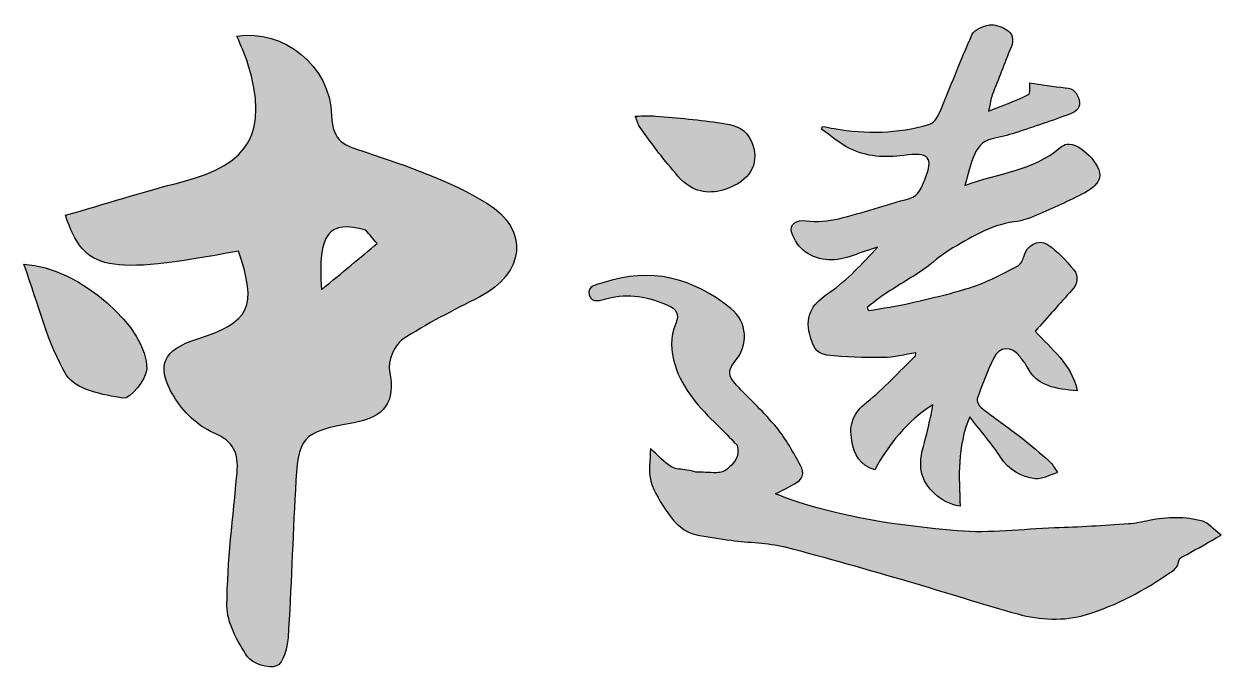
# Model space of a CAD drawing. Extents: x -266287 to 275962, y -324567 to 363765.
# Drawn here: x -78767 to -75760, y -252433 to -250812 of the extents above; entities that cross this region are included whole.
import ezdxf

# ---------------------------------------------------------------- set-up
doc = ezdxf.new("R2010")
doc.units = 0
doc.header["$LTSCALE"] = 1000
doc.layers.get('0').update_dxf_attribs({"linetype": 'CONTINUOUS'})

msp = doc.modelspace()

# ---------------------------------------------------------------- hatches: boundary and pattern name
h = msp.add_hatch(color=256)
edge = h.paths.add_edge_path()
edge.add_spline(control_points=[(-76381.94461, -251146.16365), (-76373.71944, -251124.2873), (-76360.24051, -251106.45893), (-76335.04825, -251100.86065)], knot_values=[72, 72, 72, 72, 73, 73, 73, 73], degree=3, periodic=0)
edge.add_spline(control_points=[(-76335.04825, -251100.86065), (-76315.28201, -251096.51121), (-76295.42965, -251091.9034), (-76276.2663, -251085.6161)], knot_values=[71, 71, 71, 71, 72, 72, 72, 72], degree=3, periodic=0)
edge.add_spline(control_points=[(-76276.2663, -251085.6161), (-76229.84364, -251070.37155), (-76183.46404, -251054.86862), (-76137.68734, -251037.64314)], knot_values=[70, 70, 70, 70, 71, 71, 71, 71], degree=3, periodic=0)
edge.add_spline(control_points=[(-76137.68734, -251037.64314), (-76123.60551, -251032.38937), (-76110.64334, -251021.62345), (-76116.28468, -251002.50317)], knot_values=[69, 69, 69, 69, 70, 70, 70, 70], degree=3, periodic=0)
edge.add_spline(control_points=[(-76116.28468, -251002.50317), (-76121.28007, -250985.27769), (-76129.76362, -250973.56437), (-76151.08015, -250972.18633)], knot_values=[68, 68, 68, 68, 69, 69, 69, 69], degree=3, periodic=0)
edge.add_spline(control_points=[(-76151.08015, -250972.18633), (-76181.31086, -250970.11927), (-76211.28319, -250963.9181), (-76239.92055, -250959.65479)], knot_values=[67, 67, 67, 67, 68, 68, 68, 68], degree=3, periodic=0)
edge.add_spline(control_points=[(-76239.92055, -250959.65479), (-76240.78182, -250970.03314), (-76238.41332, -250987.30169), (-76243.19339, -250989.58406)], knot_values=[66, 66, 66, 66, 67, 67, 67, 67], degree=3, periodic=0)
edge.add_spline(control_points=[(-76243.19339, -250989.58406), (-76273.63942, -251004.31184), (-76305.59268, -251015.68066), (-76343.57486, -251030.75295)], knot_values=[65, 65, 65, 65, 66, 66, 66, 66], degree=3, periodic=0)
edge.add_spline(control_points=[(-76343.57486, -251030.75295), (-76339.22542, -251011.28816), (-76338.14883, -251000.34999), (-76334.40229, -250990.44534)], knot_values=[64, 64, 64, 64, 65, 65, 65, 65], degree=3, periodic=0)
edge.add_spline(control_points=[(-76334.40229, -250990.44534), (-76319.11468, -250950.30997), (-76303.39643, -250910.34687), (-76287.11835, -250870.55601)], knot_values=[63, 63, 63, 63, 64, 64, 64, 64], degree=3, periodic=0)
edge.add_spline(control_points=[(-76287.11835, -250870.55601), (-76279.15157, -250851.09122), (-76282.76892, -250834.85621), (-76300.81261, -250825.25301)], knot_values=[62, 62, 62, 62, 63, 63, 63, 63], degree=3, periodic=0)
edge.add_spline(control_points=[(-76300.81261, -250825.25301), (-76313.12883, -250818.66426), (-76328.9332, -250811.98939), (-76341.59393, -250814.31483)], knot_values=[61, 61, 61, 61, 62, 62, 62, 62], degree=3, periodic=0)
edge.add_spline(control_points=[(-76341.59393, -250814.31483), (-76357.26911, -250817.15703), (-76378.97321, -250825.59752), (-76384.57149, -250837.82761)], knot_values=[60, 60, 60, 60, 61, 61, 61, 61], degree=3, periodic=0)
edge.add_spline(control_points=[(-76384.57149, -250837.82761), (-76414.62995, -250903.67199), (-76439.90834, -250971.66957), (-76468.28731, -251038.2891)], knot_values=[59, 59, 59, 59, 60, 60, 60, 60], degree=3, periodic=0)
edge.add_spline(control_points=[(-76468.28731, -251038.2891), (-76472.89513, -251049.01196), (-76483.4888, -251061.84494), (-76493.78102, -251064.77327)], knot_values=[58, 58, 58, 58, 59, 59, 59, 59], degree=3, periodic=0)
edge.add_spline(control_points=[(-76493.78102, -251064.77327), (-76572.02775, -251086.86495), (-76651.52333, -251089.4057), (-76731.57874, -251074.85018)], knot_values=[57, 57, 57, 57, 58, 58, 58, 58], degree=3, periodic=0)
edge.add_spline(control_points=[(-76731.57874, -251074.85018), (-76741.31113, -251073.12763), (-76751.04353, -251071.1467), (-76760.81898, -251069.33802)], knot_values=[56, 56, 56, 56, 57, 57, 57, 57], degree=3, periodic=0)
edge.add_spline(control_points=[(-76760.81898, -251069.33802), (-76761.55107, -251071.74959), (-76762.32621, -251074.20422), (-76763.18749, -251076.65885)], knot_values=[55, 55, 55, 55, 56, 56, 56, 56], degree=3, periodic=0)
edge.add_spline(control_points=[(-76763.18749, -251076.65885), (-76739.89003, -251092.89386), (-76718.0998, -251112.14333), (-76693.03673, -251124.71793)], knot_values=[54, 54, 54, 54, 55, 55, 55, 55], degree=3, periodic=0)
edge.add_spline(control_points=[(-76693.03673, -251124.71793), (-76650.44674, -251146.07752), (-76603.6365, -251148.74747), (-76556.9124, -251142.28792)], knot_values=[53, 53, 53, 53, 54, 54, 54, 54], degree=3, periodic=0)
edge.add_spline(control_points=[(-76556.9124, -251142.28792), (-76493.47957, -251133.45986), (-76480.43128, -251146.85267), (-76504.15937, -251203.26611)], knot_values=[52, 52, 52, 52, 53, 53, 53, 53], degree=3, periodic=0)
edge.add_spline(control_points=[(-76504.15937, -251203.26611), (-76511.82471, -251221.52512), (-76517.81056, -251243.4876), (-76542.3138, -251250.37779)], knot_values=[51, 51, 51, 51, 52, 52, 52, 52], degree=3, periodic=0)
edge.add_spline(control_points=[(-76542.3138, -251250.37779), (-76601.69864, -251267.00038), (-76660.30832, -251286.46517), (-76720.12379, -251301.27908)], knot_values=[50, 50, 50, 50, 51, 51, 51, 51], degree=3, periodic=0)
edge.add_spline(control_points=[(-76720.12379, -251301.27908), (-76746.43571, -251307.78169), (-76775.24532, -251309.5473), (-76802.24626, -251306.57591)], knot_values=[49, 49, 49, 49, 50, 50, 50, 50], degree=3, periodic=0)
edge.add_spline(control_points=[(-76802.24626, -251306.57591), (-76826.23273, -251303.94902), (-76845.30995, -251314.11206), (-76837.60155, -251337.02194)], knot_values=[48, 48, 48, 48, 49, 49, 49, 49], degree=3, periodic=0)
edge.add_spline(control_points=[(-76837.60155, -251337.02194), (-76831.65876, -251354.67806), (-76819.38561, -251373.53995), (-76804.44251, -251384.21975)], knot_values=[47, 47, 47, 47, 48, 48, 48, 48], degree=3, periodic=0)
edge.add_spline(control_points=[(-76804.44251, -251384.21975), (-76767.40773, -251410.74698), (-76725.72207, -251409.11056), (-76683.8211, -251393.60763)], knot_values=[46, 46, 46, 46, 47, 47, 47, 47], degree=3, periodic=0)
edge.add_spline(control_points=[(-76683.8211, -251393.60763), (-76663.71036, -251386.11455), (-76643.08285, -251379.82725), (-76622.62759, -251373.02319)], knot_values=[45, 45, 45, 45, 46, 46, 46, 46], degree=3, periodic=0)
edge.add_spline(control_points=[(-76622.62759, -251373.02319), (-76661.08347, -251413.67532), (-76697.73067, -251455.53323), (-76742.34466, -251485.54862)], knot_values=[44, 44, 44, 44, 45, 45, 45, 45], degree=3, periodic=0)
edge.add_spline(control_points=[(-76742.34466, -251485.54862), (-76784.03032, -251513.49696), (-76805.77748, -251540.79934), (-76792.90144, -251592.5619)], knot_values=[43, 43, 43, 43, 44, 44, 44, 44], degree=3, periodic=0)
edge.add_spline(control_points=[(-76792.90144, -251592.5619), (-76785.96818, -251620.38105), (-76778.13059, -251640.62098), (-76749.66549, -251643.80769)], knot_values=[42, 42, 42, 42, 43, 43, 43, 43], degree=3, periodic=0)
edge.add_spline(control_points=[(-76749.66549, -251643.80769), (-76703.07057, -251648.97534), (-76655.91583, -251650.78401), (-76609.01946, -251650.35338)], knot_values=[41, 41, 41, 41, 42, 42, 42, 42], degree=3, periodic=0)
edge.add_spline(control_points=[(-76609.01946, -251650.35338), (-76581.76015, -251650.13806), (-76554.54389, -251642.68804), (-76526.20798, -251638.38167)], knot_values=[40, 40, 40, 40, 41, 41, 41, 41], degree=3, periodic=0)
edge.add_spline(control_points=[(-76526.20798, -251638.38167), (-76527.19845, -251642.42966), (-76527.02619, -251645.53024), (-76528.44729, -251646.90828)], knot_values=[39, 39, 39, 39, 40, 40, 40, 40], degree=3, periodic=0)
edge.add_spline(control_points=[(-76528.44729, -251646.90828), (-76568.4104, -251685.70867), (-76606.00501, -251727.39432), (-76649.32708, -251761.97447)], knot_values=[38, 38, 38, 38, 39, 39, 39, 39], degree=3, periodic=0)
edge.add_spline(control_points=[(-76649.32708, -251761.97447), (-76683.13208, -251789.01847), (-76694.88847, -251816.45004), (-76687.22313, -251859.04003)], knot_values=[37, 37, 37, 37, 38, 38, 38, 38], degree=3, periodic=0)
edge.add_spline(control_points=[(-76687.22313, -251859.04003), (-76680.80664, -251894.48145), (-76668.57655, -251920.19048), (-76629.56085, -251931.81768)], knot_values=[36, 36, 36, 36, 37, 37, 37, 37], degree=3, periodic=0)
edge.add_spline(control_points=[(-76629.56085, -251931.81768), (-76593.43041, -251867.95422), (-76549.46238, -251809.21534), (-76483.35961, -251768.95079)], knot_values=[35, 35, 35, 35, 36, 36, 36, 36], degree=3, periodic=0)
edge.add_spline(control_points=[(-76483.35961, -251768.95079), (-76485.29747, -251786.43465), (-76490.98188, -251802.79885), (-76493.99634, -251819.59369)], knot_values=[34, 34, 34, 34, 35, 35, 35, 35], degree=3, periodic=0)
edge.add_spline(control_points=[(-76493.99634, -251819.59369), (-76504.41775, -251877.72968), (-76540.46206, -251935.69341), (-76479.78532, -251991.67621)], knot_values=[33, 33, 33, 33, 34, 34, 34, 34], degree=3, periodic=0)
edge.add_spline(control_points=[(-76479.78532, -251991.67621), (-76459.71764, -252010.1936), (-76442.14765, -252018.46183), (-76415.10365, -252023.62947)], knot_values=[32, 32, 32, 32, 33, 33, 33, 33], degree=3, periodic=0)
edge.add_spline(control_points=[(-76415.10365, -252023.62947), (-76417.94586, -251948.95703), (-76423.15656, -251875.66262), (-76391.03105, -251799.35376)], knot_values=[31, 31, 31, 31, 32, 32, 32, 32], degree=3, periodic=0)
edge.add_spline(control_points=[(-76391.03105, -251799.35376), (-76362.95352, -251835.48419), (-76335.56501, -251866.18861), (-76313.47334, -251900.38118)], knot_values=[30, 30, 30, 30, 31, 31, 31, 31], degree=3, periodic=0)
edge.add_spline(control_points=[(-76313.47334, -251900.38118), (-76292.11374, -251933.28184), (-76262.18448, -251950.16281), (-76226.44161, -251954.98594)], knot_values=[29, 29, 29, 29, 30, 30, 30, 30], degree=3, periodic=0)
edge.add_spline(control_points=[(-76226.44161, -251954.98594), (-76210.24966, -251957.13913), (-76192.20597, -251945.81338), (-76170.63106, -251939.31076)], knot_values=[28, 28, 28, 28, 29, 29, 29, 29], degree=3, periodic=0)
edge.add_spline(control_points=[(-76170.63106, -251939.31076), (-76178.51172, -251927.68356), (-76182.51664, -251918.20955), (-76189.4499, -251912.05144)], knot_values=[27, 27, 27, 27, 28, 28, 28, 28], degree=3, periodic=0)
edge.add_spline(control_points=[(-76189.4499, -251912.05144), (-76213.39331, -251890.73491), (-76237.68123, -251869.76289), (-76263.00269, -251850.16891)], knot_values=[26, 26, 26, 26, 27, 27, 27, 27], degree=3, periodic=0)
edge.add_spline(control_points=[(-76263.00269, -251850.16891), (-76295.64497, -251824.84746), (-76329.79448, -251801.42081), (-76362.30756, -251776.01323)], knot_values=[25, 25, 25, 25, 26, 26, 26, 26], degree=3, periodic=0)
edge.add_spline(control_points=[(-76362.30756, -251776.01323), (-76368.16423, -251771.44848), (-76374.15008, -251759.30452), (-76372.08302, -251753.53399)], knot_values=[24, 24, 24, 24, 25, 25, 25, 25], degree=3, periodic=0)
edge.add_spline(control_points=[(-76372.08302, -251753.53399), (-76360.06825, -251719.38448), (-76347.23527, -251685.40722), (-76331.56009, -251652.80801)], knot_values=[23, 23, 23, 23, 24, 24, 24, 24], degree=3, periodic=0)
edge.add_spline(control_points=[(-76331.56009, -251652.80801), (-76316.18635, -251620.81168), (-76285.9987, -251619.82122), (-76264.55298, -251648.45857)], knot_values=[22, 22, 22, 22, 23, 23, 23, 23], degree=3, periodic=0)
edge.add_spline(control_points=[(-76264.55298, -251648.45857), (-76258.481, -251656.55455), (-76251.59081, -251664.30601), (-76247.06912, -251673.26326)], knot_values=[21, 21, 21, 21, 22, 22, 22, 22], degree=3, periodic=0)
edge.add_spline(control_points=[(-76247.06912, -251673.26326), (-76221.31703, -251723.73391), (-76174.42067, -251728.7293), (-76120.72024, -251733.63856)], knot_values=[20, 20, 20, 20, 21, 21, 21, 21], degree=3, periodic=0)
edge.add_spline(control_points=[(-76120.72024, -251733.63856), (-76135.57722, -251665.77018), (-76186.52157, -251628.34783), (-76226.31242, -251584.20754)], knot_values=[19, 19, 19, 19, 20, 20, 20, 20], degree=3, periodic=0)
edge.add_spline(control_points=[(-76226.31242, -251584.20754), (-76194.57448, -251548.50774), (-76165.03278, -251514.31517), (-76134.45756, -251481.11306)], knot_values=[18, 18, 18, 18, 19, 19, 19, 19], degree=3, periodic=0)
edge.add_spline(control_points=[(-76134.45756, -251481.11306), (-76119.29914, -251464.66273), (-76117.57659, -251445.02568), (-76129.41911, -251430.12565)], knot_values=[17, 17, 17, 17, 18, 18, 18, 18], degree=3, periodic=0)
edge.add_spline(control_points=[(-76129.41911, -251430.12565), (-76148.45326, -251406.31142), (-76170.1143, -251382.92784), (-76195.2635, -251366.34832)], knot_values=[16, 16, 16, 16, 17, 17, 17, 17], degree=3, periodic=0)
edge.add_spline(control_points=[(-76195.2635, -251366.34832), (-76219.42223, -251350.45781), (-76248.96392, -251369.23358), (-76255.5096, -251396.79435)], knot_values=[15, 15, 15, 15, 16, 16, 16, 16], degree=3, periodic=0)
edge.add_spline(control_points=[(-76255.5096, -251396.79435), (-76257.57666, -251405.62241), (-76263.73477, -251416.56058), (-76271.18479, -251420.39325)], knot_values=[14, 14, 14, 14, 15, 15, 15, 15], degree=3, periodic=0)
edge.add_spline(control_points=[(-76271.18479, -251420.39325), (-76307.31523, -251438.91064), (-76343.31648, -251458.84913), (-76381.55703, -251471.59598)], knot_values=[13, 13, 13, 13, 14, 14, 14, 14], degree=3, periodic=0)
edge.add_spline(control_points=[(-76381.55703, -251471.59598), (-76432.67364, -251488.60614), (-76485.64198, -251500.49172), (-76538.26582, -251512.67875)], knot_values=[12, 12, 12, 12, 13, 13, 13, 13], degree=3, periodic=0)
edge.add_spline(control_points=[(-76538.26582, -251512.67875), (-76573.57804, -251520.90391), (-76609.62236, -251525.85624), (-76645.36522, -251532.31579)], knot_values=[11, 11, 11, 11, 12, 12, 12, 12], degree=3, periodic=0)
edge.add_spline(control_points=[(-76645.36522, -251532.31579), (-76646.57101, -251529.60278), (-76647.77679, -251526.8467), (-76649.02564, -251524.09063)], knot_values=[10, 10, 10, 10, 11, 11, 11, 11], degree=3, periodic=0)
edge.add_spline(control_points=[(-76649.02564, -251524.09063), (-76635.50364, -251513.7984), (-76622.54146, -251502.64491), (-76608.37351, -251493.34315)], knot_values=[9, 9, 9, 9, 10, 10, 10, 10], degree=3, periodic=0)
edge.add_spline(control_points=[(-76608.37351, -251493.34315), (-76574.91302, -251471.50986), (-76540.33287, -251451.31298), (-76507.17383, -251429.00599)], knot_values=[8, 8, 8, 8, 9, 9, 9, 9], degree=3, periodic=0)
edge.add_spline(control_points=[(-76507.17383, -251429.00599), (-76484.99603, -251414.01983), (-76465.91881, -251393.95214), (-76442.9228, -251380.55934)], knot_values=[7, 7, 7, 7, 8, 8, 8, 8], degree=3, periodic=0)
edge.add_spline(control_points=[(-76442.9228, -251380.55934), (-76391.37556, -251350.54394), (-76341.29248, -251317.04039), (-76279.32383, -251309.5473)], knot_values=[6, 6, 6, 6, 7, 7, 7, 7], degree=3, periodic=0)
edge.add_spline(control_points=[(-76279.32383, -251309.5473), (-76257.40441, -251306.87736), (-76235.7003, -251298.26462), (-76215.15892, -251289.30737)], knot_values=[5, 5, 5, 5, 6, 6, 6, 6], degree=3, periodic=0)
edge.add_spline(control_points=[(-76215.15892, -251289.30737), (-76174.46373, -251271.56513), (-76134.02692, -251252.96161), (-76094.88203, -251232.03266)], knot_values=[4, 4, 4, 4, 5, 5, 5, 5], degree=3, periodic=0)
edge.add_spline(control_points=[(-76094.88203, -251232.03266), (-76082.26436, -251225.22859), (-76068.35479, -251211.53434), (-76065.16808, -251198.44298)], knot_values=[3, 3, 3, 3, 4, 4, 4, 4], degree=3, periodic=0)
edge.add_spline(control_points=[(-76065.16808, -251198.44298), (-76057.2013, -251166.57584), (-76114.00231, -251109.77483), (-76146.55846, -251114.03814)], knot_values=[2, 2, 2, 2, 3, 3, 3, 3], degree=3, periodic=0)
edge.add_spline(control_points=[(-76146.55846, -251114.03814), (-76152.75963, -251114.85635), (-76159.30531, -251118.60289), (-76164.12845, -251122.78007)], knot_values=[1, 1, 1, 1, 2, 2, 2, 2], degree=3, periodic=0)
edge.add_spline(control_points=[(-76164.12845, -251122.78007), (-76231.13555, -251180.95912), (-76318.12421, -251186.12676), (-76403.00275, -251217.60632)], knot_values=[0, 0, 0, 0, 1, 1, 1, 1], degree=3, periodic=0)
edge.add_spline(control_points=[(-76403.00275, -251217.60632), (-76394.43308, -251188.02156), (-76389.69607, -251166.57584), (-76381.94461, -251146.16365)], knot_values=[73, 73, 73, 73, 74, 74, 74, 74], degree=3, periodic=0)
edge = h.paths.add_edge_path()
edge.add_spline(control_points=[(-76982.55394, -251218.16615), (-76932.72925, -251194.2658), (-76917.31245, -251146.42203), (-76944.09806, -251098.14763)], knot_values=[3, 3, 3, 3, 4, 4, 4, 4], degree=3, periodic=0)
edge.add_spline(control_points=[(-76944.09806, -251098.14763), (-76960.20389, -251069.16577), (-76988.88431, -251065.46229), (-77014.37801, -251061.28511)], knot_values=[2, 2, 2, 2, 3, 3, 3, 3], degree=3, periodic=0)
edge.add_spline(control_points=[(-77014.37801, -251061.28511), (-77068.98278, -251052.19867), (-77124.44881, -251048.62439), (-77179.65647, -251043.58593)], knot_values=[1, 1, 1, 1, 2, 2, 2, 2], degree=3, periodic=0)
edge.add_spline(control_points=[(-77179.65647, -251043.58593), (-77195.1594, -251042.12177), (-77210.92071, -251043.32755), (-77231.11758, -251043.32755)], knot_values=[0, 0, 0, 0, 1, 1, 1, 1], degree=3, periodic=0)
edge.add_spline(control_points=[(-77231.11758, -251043.32755), (-77225.993, -251056.24666), (-77224.14126, -251065.59148), (-77219.10281, -251072.5678)], knot_values=[7, 7, 7, 7, 8, 8, 8, 8], degree=3, periodic=0)
edge.add_spline(control_points=[(-77219.10281, -251072.5678), (-77196.40824, -251103.65979), (-77173.67061, -251134.70871), (-77149.2535, -251164.46572)], knot_values=[6, 6, 6, 6, 7, 7, 7, 7], degree=3, periodic=0)
edge.add_spline(control_points=[(-77149.2535, -251164.46572), (-77132.8893, -251184.40421), (-77116.43897, -251206.62508), (-77095.07937, -251219.80257)], knot_values=[5, 5, 5, 5, 6, 6, 6, 6], degree=3, periodic=0)
edge.add_spline(control_points=[(-77095.07937, -251219.80257), (-77059.16425, -251241.85118), (-77020.75144, -251236.55434), (-76982.55394, -251218.16615)], knot_values=[4, 4, 4, 4, 5, 5, 5, 5], degree=3, periodic=0)
edge = h.paths.add_edge_path()
edge.add_spline(control_points=[(-76980.96059, -251660.34415), (-76946.4235, -251617.88335), (-76948.57669, -251561.68523), (-76990.99443, -251527.19121)], knot_values=[26, 26, 26, 26, 27, 27, 27, 27], degree=3, periodic=0)
edge.add_spline(control_points=[(-76990.99443, -251527.19121), (-77086.25132, -251449.76269), (-77193.04928, -251421.59904), (-77312.42184, -251462.63874)], knot_values=[27, 27, 27, 27, 28, 28, 28, 28], degree=3, periodic=0)
edge.add_spline(control_points=[(-77312.42184, -251462.63874), (-77327.02043, -251467.67719), (-77353.89217, -251469.31361), (-77347.08811, -251492.91251)], knot_values=[28, 28, 28, 28, 29, 29, 29, 29], degree=3, periodic=0)
edge.add_spline(control_points=[(-77347.08811, -251492.91251), (-77340.62855, -251515.21951), (-77317.54641, -251505.65937), (-77301.44059, -251501.43912)], knot_values=[29, 29, 29, 29, 30, 30, 30, 30], degree=3, periodic=0)
edge.add_spline(control_points=[(-77301.44059, -251501.43912), (-77247.86936, -251487.48649), (-77197.65709, -251497.56339), (-77148.47835, -251519.18137)], knot_values=[30, 30, 30, 30, 31, 31, 31, 31], degree=3, periodic=0)
edge.add_spline(control_points=[(-77148.47835, -251519.18137), (-77127.42021, -251528.44006), (-77119.58262, -251540.97159), (-77129.61646, -251564.82888)], knot_values=[31, 31, 31, 31, 32, 32, 32, 32], degree=3, periodic=0)
edge.add_spline(control_points=[(-77129.61646, -251564.82888), (-77143.9136, -251598.67694), (-77142.36331, -251633.94611), (-77131.339, -251669.04302)], knot_values=[32, 32, 32, 32, 33, 33, 33, 33], degree=3, periodic=0)
edge.add_spline(control_points=[(-77131.339, -251669.04302), (-77112.00341, -251730.96861), (-77069.71486, -251776.44387), (-77024.58411, -251820.19658)], knot_values=[33, 33, 33, 33, 34, 34, 34, 34], degree=3, periodic=0)
edge.add_spline(control_points=[(-77024.58411, -251820.19658), (-77009.12424, -251835.18275), (-76994.48259, -251850.94406), (-76975.57762, -251870.32272)], knot_values=[34, 34, 34, 34, 35, 35, 35, 35], degree=3, periodic=0)
edge.add_spline(control_points=[(-76975.57762, -251870.32272), (-76968.85969, -251899.26152), (-76979.49642, -251910.11358), (-76995.34386, -251925.78876)], knot_values=[35, 35, 35, 35, 36, 36, 36, 36], degree=3, periodic=0)
edge.add_spline(control_points=[(-76995.34386, -251925.78876), (-77010.45922, -251939.65527), (-77013.5598, -251938.10498), (-77027.5555, -251939.65527)], knot_values=[36, 36, 36, 36, 37, 37, 37, 37], degree=3, periodic=0)
edge.add_spline(control_points=[(-77027.5555, -251939.65527), (-77047.62318, -251938.794), (-77062.3079, -251938.53561), (-77079.05968, -251937.80353)], knot_values=[37, 37, 37, 37, 38, 38, 38, 38], degree=3, periodic=0)
edge.add_spline(control_points=[(-77079.05968, -251937.80353), (-77079.06078, -251937.80325), (-77094.43366, -251933.8847), (-77101.32361, -251933.02346)], knot_values=[38.0000357421, 38.0000357421, 38.0000357421, 38.0000357421, 39, 39, 39, 39], degree=3, periodic=0)
edge.add_spline(control_points=[(-77101.32361, -251933.02346), (-77114.88867, -251930.35351), (-77130.69305, -251931.17172), (-77141.5451, -251924.15234)], knot_values=[0, 0, 0, 0, 1, 1, 1, 1], degree=3, periodic=0)
edge.add_spline(control_points=[(-77141.5451, -251924.15234), (-77159.3304, -251912.6974), (-77173.84287, -251896.16094), (-77193.30766, -251878.50482)], knot_values=[1, 1, 1, 1, 2, 2, 2, 2], degree=3, periodic=0)
edge.add_spline(control_points=[(-77193.30766, -251878.50482), (-77193.30766, -251908.47716), (-77198.90594, -251936.51162), (-77191.88656, -251961.01486)], knot_values=[2, 2, 2, 2, 3, 3, 3, 3], degree=3, periodic=0)
edge.add_spline(control_points=[(-77191.88656, -251961.01486), (-77183.74752, -251989.17852), (-77166.65123, -252015.61962), (-77149.51188, -252040.16593)], knot_values=[3, 3, 3, 3, 4, 4, 4, 4], degree=3, periodic=0)
edge.add_spline(control_points=[(-77149.51188, -252040.16593), (-77131.16675, -252066.43478), (-77108.60137, -252090.16288), (-77074.23655, -252096.10567)], knot_values=[4, 4, 4, 4, 5, 5, 5, 5], degree=3, periodic=0)
edge.add_spline(control_points=[(-77074.23655, -252096.10567), (-77046.4174, -252100.88574), (-77018.64132, -252105.70887), (-76990.69298, -252109.32622)], knot_values=[5, 5, 5, 5, 6, 6, 6, 6], degree=3, periodic=0)
edge.add_spline(control_points=[(-76990.69298, -252109.32622), (-76945.69142, -252115.09676), (-76899.31182, -252115.09676), (-76855.73136, -252126.078)], knot_values=[6, 6, 6, 6, 7, 7, 7, 7], degree=3, periodic=0)
edge.add_spline(control_points=[(-76855.73136, -252126.078), (-76751.08659, -252152.34685), (-76647.56147, -252182.87901), (-76543.90716, -252212.93747)], knot_values=[7, 7, 7, 7, 8, 8, 8, 8], degree=3, periodic=0)
edge.add_spline(control_points=[(-76543.90716, -252212.93747), (-76452.526, -252239.42164), (-76362.13531, -252269.22172), (-76270.40964, -252294.24172)], knot_values=[8, 8, 8, 8, 9, 9, 9, 9], degree=3, periodic=0)
edge.add_spline(control_points=[(-76270.40964, -252294.24172), (-76213.82395, -252309.74465), (-76155.42958, -252313.01749), (-76097.81036, -252295.74895)], knot_values=[9, 9, 9, 9, 10, 10, 10, 10], degree=3, periodic=0)
edge.add_spline(control_points=[(-76097.81036, -252295.74895), (-76021.71681, -252272.796), (-75952.85797, -252235.07221), (-75887.57341, -252190.32903)], knot_values=[10, 10, 10, 10, 11, 11, 11, 11], degree=3, periodic=0)
edge.add_spline(control_points=[(-75887.57341, -252190.32903), (-75879.47743, -252184.77381), (-75868.10862, -252176.33333), (-75867.63492, -252168.58186)], knot_values=[11, 11, 11, 11, 12, 12, 12, 12], degree=3, periodic=0)
edge.add_spline(control_points=[(-75867.63492, -252168.58186), (-75866.64445, -252152.13153), (-75855.10338, -252150.23673), (-75845.1126, -252144.63845)], knot_values=[12, 12, 12, 12, 13, 13, 13, 13], degree=3, periodic=0)
edge.add_spline(control_points=[(-75845.1126, -252144.63845), (-75818.54231, -252129.91067), (-75792.1012, -252114.83837), (-75759.63117, -252096.6655)], knot_values=[13, 13, 13, 13, 14, 14, 14, 14], degree=3, periodic=0)
edge.add_spline(control_points=[(-75759.63117, -252096.6655), (-75779.69885, -252080.81806), (-75791.11073, -252065.48738), (-75805.66626, -252061.43939)], knot_values=[14, 14, 14, 14, 15, 15, 15, 15], degree=3, periodic=0)
edge.add_spline(control_points=[(-75805.66626, -252061.43939), (-75849.72042, -252049.3385), (-75895.06649, -252050.11364), (-75940.06805, -252059.54459)], knot_values=[15, 15, 15, 15, 16, 16, 16, 16], degree=3, periodic=0)
edge.add_spline(control_points=[(-75940.06805, -252059.54459), (-75957.33659, -252063.20501), (-75974.73432, -252067.08074), (-75992.21818, -252068.24346)], knot_values=[16, 16, 16, 16, 17, 17, 17, 17], degree=3, periodic=0)
edge.add_spline(control_points=[(-75992.21818, -252068.24346), (-76054.14377, -252072.29145), (-76116.06936, -252076.16718), (-76178.08108, -252078.32036)], knot_values=[17, 17, 17, 17, 18, 18, 18, 18], degree=3, periodic=0)
edge.add_spline(control_points=[(-76178.08108, -252078.32036), (-76259.4284, -252081.16257), (-76340.04363, -252092.53138), (-76422.25223, -252085.38281)], knot_values=[18, 18, 18, 18, 19, 19, 19, 19], degree=3, periodic=0)
edge.add_spline(control_points=[(-76422.25223, -252085.38281), (-76569.14248, -252072.54983), (-76714.13794, -252052.56827), (-76853.57818, -252002.31294)], knot_values=[19, 19, 19, 19, 20, 20, 20, 20], degree=3, periodic=0)
edge.add_spline(control_points=[(-76853.57818, -252002.31294), (-76861.5019, -251999.5138), (-76869.33949, -251996.28403), (-76878.9427, -251992.62361)], knot_values=[20, 20, 20, 20, 21, 21, 21, 21], degree=3, periodic=0)
edge.add_spline(control_points=[(-76878.9427, -251992.62361), (-76860.68369, -251983.1496), (-76845.82672, -251975.65652), (-76831.142, -251967.7328)], knot_values=[21, 21, 21, 21, 22, 22, 22, 22], degree=3, periodic=0)
edge.add_spline(control_points=[(-76831.142, -251967.7328), (-76811.41882, -251957.22526), (-76804.74395, -251940.60267), (-76815.81132, -251921.31014)], knot_values=[22, 22, 22, 22, 23, 23, 23, 23], degree=3, periodic=0)
edge.add_spline(control_points=[(-76815.81132, -251921.31014), (-76834.4579, -251888.71092), (-76852.41546, -251854.99205), (-76876.01436, -251826.13937)], knot_values=[23, 23, 23, 23, 24, 24, 24, 24], degree=3, periodic=0)
edge.add_spline(control_points=[(-76876.01436, -251826.13937), (-76906.89103, -251788.41558), (-76943.23679, -251755.17041), (-76976.65422, -251719.4706)], knot_values=[24, 24, 24, 24, 25, 25, 25, 25], degree=3, periodic=0)
edge.add_spline(control_points=[(-76976.65422, -251719.4706), (-76998.96121, -251695.65638), (-76999.39185, -251682.90953), (-76980.96059, -251660.34415)], knot_values=[25, 25, 25, 25, 26, 26, 26, 26], degree=3, periodic=0)
h = msp.add_hatch(color=256)
edge = h.paths.add_edge_path()
edge.add_spline(control_points=[(-78227.74064, -251382.66946), (-78180.28445, -251523.31548), (-78198.8449, -251561.16847), (-78332.25623, -251603.62927)], knot_values=[20, 20, 20, 20, 21, 21, 21, 21], degree=3, periodic=0)
edge.add_spline(control_points=[(-78332.25623, -251603.62927), (-78417.17783, -251630.71633), (-78436.81487, -251669.90429), (-78390.47834, -251747.462)], knot_values=[19, 19, 19, 19, 20, 20, 20, 20], degree=3, periodic=0)
edge.add_spline(control_points=[(-78390.47834, -251747.462), (-78367.95603, -251785.1858), (-78330.23223, -251822.4359), (-78290.61363, -251839.14461)], knot_values=[18, 18, 18, 18, 19, 19, 19, 19], degree=3, periodic=0)
edge.add_spline(control_points=[(-78290.61363, -251839.14461), (-78239.23865, -251860.93484), (-78227.39613, -251891.42393), (-78231.61637, -251939.35382)], knot_values=[17, 17, 17, 17, 18, 18, 18, 18], degree=3, periodic=0)
edge.add_spline(control_points=[(-78231.61637, -251939.35382), (-78241.39183, -252050.58734), (-78256.20574, -252161.7778), (-78256.98089, -252273.14051)], knot_values=[16, 16, 16, 16, 17, 17, 17, 17], degree=3, periodic=0)
edge.add_spline(control_points=[(-78256.98089, -252273.14051), (-78257.28234, -252316.37646), (-78230.53978, -252363.48814), (-78205.39058, -252401.7287)], knot_values=[15, 15, 15, 15, 16, 16, 16, 16], degree=3, periodic=0)
edge.add_spline(control_points=[(-78205.39058, -252401.7287), (-78193.76339, -252419.47094), (-78151.43178, -252432.73456), (-78132.22537, -252424.9831)], knot_values=[14, 14, 14, 14, 15, 15, 15, 15], degree=3, periodic=0)
edge.add_spline(control_points=[(-78132.22537, -252424.9831), (-78115.51666, -252418.35129), (-78105.09524, -252379.68009), (-78103.45882, -252354.44477)], knot_values=[13, 13, 13, 13, 14, 14, 14, 14], degree=3, periodic=0)
edge.add_spline(control_points=[(-78103.45882, -252354.44477), (-78095.31978, -252230.50746), (-78092.09001, -252106.22564), (-78085.11369, -251982.24526)], knot_values=[12, 12, 12, 12, 13, 13, 13, 13], degree=3, periodic=0)
edge.add_spline(control_points=[(-78085.11369, -251982.24526), (-78077.53448, -251846.72382), (-78071.97926, -251838.45559), (-77938.09424, -251813.82316)], knot_values=[11, 11, 11, 11, 12, 12, 12, 12], degree=3, periodic=0)
edge.add_spline(control_points=[(-77938.09424, -251813.82316), (-77860.32121, -251799.43988), (-77832.84657, -251762.96493), (-77848.78014, -251684.02918)], knot_values=[10, 10, 10, 10, 11, 11, 11, 11], degree=3, periodic=0)
edge.add_spline(control_points=[(-77848.78014, -251684.02918), (-77853.51714, -251660.1719), (-77837.196, -251619.17526), (-77817.25751, -251605.82552)], knot_values=[9, 9, 9, 9, 10, 10, 10, 10], degree=3, periodic=0)
edge.add_spline(control_points=[(-77817.25751, -251605.82552), (-77755.59031, -251564.5705), (-77688.15256, -251531.7129), (-77621.9206, -251497.64952)], knot_values=[8, 8, 8, 8, 9, 9, 9, 9], degree=3, periodic=0)
edge.add_spline(control_points=[(-77621.9206, -251497.64952), (-77509.35211, -251439.81498), (-77494.71045, -251329.3566), (-77604.22142, -251262.43562)], knot_values=[7, 7, 7, 7, 8, 8, 8, 8], degree=3, periodic=0)
edge.add_spline(control_points=[(-77604.22142, -251262.43562), (-77697.19594, -251205.50542), (-77804.03696, -251168.81515), (-77908.38029, -251134.10582)], knot_values=[6, 6, 6, 6, 7, 7, 7, 7], degree=3, periodic=0)
edge.add_spline(control_points=[(-77908.38029, -251134.10582), (-77960.14285, -251116.88034), (-77992.09611, -251109.99015), (-77994.1201, -251041.69113)], knot_values=[5, 5, 5, 5, 6, 6, 6, 6], degree=3, periodic=0)
edge.add_spline(control_points=[(-77994.1201, -251041.69113), (-77997.78052, -250916.72029), (-78115.12908, -250824.52092), (-78231.91782, -250842.65074)], knot_values=[4, 4, 4, 4, 5, 5, 5, 5], degree=3, periodic=0)
edge.add_spline(control_points=[(-78231.91782, -250842.65074), (-78222.44381, -250866.12045), (-78211.33337, -250888.38438), (-78204.27093, -250911.94022)], knot_values=[3, 3, 3, 3, 4, 4, 4, 4], degree=3, periodic=0)
edge.add_spline(control_points=[(-78204.27093, -250911.94022), (-78152.20692, -251084.45338), (-78198.19895, -251164.50879), (-78369.37713, -251208.51988)], knot_values=[2, 2, 2, 2, 3, 3, 3, 3], degree=3, periodic=0)
edge.add_spline(control_points=[(-78369.37713, -251208.51988), (-78467.69154, -251233.84133), (-78564.71404, -251264.41655), (-78662.55476, -251292.66634)], knot_values=[1, 1, 1, 1, 2, 2, 2, 2], degree=3, periodic=0)
edge.add_spline(control_points=[(-78662.55476, -251292.66634), (-78615.78758, -251434.04444), (-78560.92444, -251444.42279), (-78227.74064, -251382.66946)], knot_values=[0, 0, 0, 0, 1, 1, 1, 1], degree=3, periodic=0)
edge = h.paths.add_edge_path(flags=16)
edge.add_spline(control_points=[(-78019.2693, -251479.60583), (-78029.69072, -251336.1176), (-78000.4074, -251303.77677), (-77907.99272, -251330.39013)], knot_values=[1, 1, 1, 1, 2, 2, 2, 2], degree=3, periodic=0)
edge.add_spline(control_points=[(-77907.99272, -251330.39013), (-77898.6479, -251341.50057), (-77889.30307, -251352.611), (-77879.91519, -251363.72143)], knot_values=[0, 0, 0, 0, 1, 1, 1, 1], degree=3, periodic=0)
edge.add_spline(control_points=[(-77879.91519, -251363.72143), (-77922.2468, -251398.90447), (-77964.62147, -251434.08751), (-78019.2693, -251479.60583)], knot_values=[2, 2, 2, 2, 3, 3, 3, 3], degree=3, periodic=0)
h = msp.add_hatch(color=256)
edge = h.paths.add_edge_path()
edge.add_spline(control_points=[(-78660.70302, -251693.63239), (-78638.91279, -251730.10734), (-78568.24527, -251744.53367), (-78517.12866, -251752.41433)], knot_values=[2, 2, 2, 2, 3, 3, 3, 3], degree=3, periodic=0)
edge.add_spline(control_points=[(-78517.12866, -251752.41433), (-78500.76446, -251754.95509), (-78459.42331, -251705.25959), (-78458.30366, -251678.25865)], knot_values=[1, 1, 1, 1, 2, 2, 2, 2], degree=3, periodic=0)
edge.add_spline(control_points=[(-78458.30366, -251678.25865), (-78454.16954, -251579.72892), (-78626.03674, -251421.59904), (-78766.98421, -251415.87156)], knot_values=[0, 0, 0, 0, 1, 1, 1, 1], degree=3, periodic=0)
edge.add_spline(control_points=[(-78766.98421, -251415.87156), (-78729.08816, -251520.64553), (-78707.72857, -251614.78276), (-78660.70302, -251693.63239)], knot_values=[3, 3, 3, 3, 4, 4, 4, 4], degree=3, periodic=0)

# ---------------------------------------------------------------- linework, layer by layer
for points in [[(-76341.59393, -250814.31483), (-76328.9332, -250811.98939), (-76313.12883, -250818.66426), (-76300.81261, -250825.25301)], [(-78231.91782, -250842.65074), (-78115.12908, -250824.52092), (-77997.78052, -250916.72029), (-77994.1201, -251041.69113)], [(-78204.27093, -250911.94022), (-78211.33337, -250888.38438), (-78222.44381, -250866.12045), (-78231.91782, -250842.65074)], [(-76468.28731, -251038.2891), (-76439.90834, -250971.66957), (-76414.62995, -250903.67199), (-76384.57149, -250837.82761)], [(-76384.57149, -250837.82761), (-76378.97321, -250825.59752), (-76357.26911, -250817.15703), (-76341.59393, -250814.31483)], [(-76300.81261, -250825.25301), (-76282.76892, -250834.85621), (-76279.15157, -250851.09122), (-76287.11835, -250870.55601)], [(-76287.11835, -250870.55601), (-76303.39643, -250910.34687), (-76319.11468, -250950.30997), (-76334.40229, -250990.44534)], [(-78369.37713, -251208.51988), (-78198.19895, -251164.50879), (-78152.20692, -251084.45338), (-78204.27093, -250911.94022)], [(-76243.19339, -250989.58406), (-76238.41332, -250987.30169), (-76240.78182, -250970.03314), (-76239.92055, -250959.65479)], [(-76239.92055, -250959.65479), (-76211.28319, -250963.9181), (-76181.31086, -250970.11927), (-76151.08015, -250972.18633)], [(-76343.57486, -251030.75295), (-76305.59268, -251015.68066), (-76273.63942, -251004.31184), (-76243.19339, -250989.58406)], [(-76334.40229, -250990.44534), (-76338.14883, -251000.34999), (-76339.22542, -251011.28816), (-76343.57486, -251030.75295)], [(-76151.08015, -250972.18633), (-76129.76362, -250973.56437), (-76121.28007, -250985.27769), (-76116.28468, -251002.50317)], [(-76116.28468, -251002.50317), (-76110.64334, -251021.62345), (-76123.60551, -251032.38937), (-76137.68734, -251037.64314)], [(-77994.1201, -251041.69113), (-77992.09611, -251109.99015), (-77960.14285, -251116.88034), (-77908.38029, -251134.10582)], [(-77231.11758, -251043.32755), (-77210.92071, -251043.32755), (-77195.1594, -251042.12177), (-77179.65647, -251043.58593)], [(-77219.10281, -251072.5678), (-77224.14126, -251065.59148), (-77225.993, -251056.24666), (-77231.11758, -251043.32755)], [(-77179.65647, -251043.58593), (-77124.44881, -251048.62439), (-77068.98278, -251052.19867), (-77014.37801, -251061.28511)], [(-76493.78102, -251064.77327), (-76483.4888, -251061.84494), (-76472.89513, -251049.01196), (-76468.28731, -251038.2891)], [(-76137.68734, -251037.64314), (-76183.46404, -251054.86862), (-76229.84364, -251070.37155), (-76276.2663, -251085.6161)], [(-77149.2535, -251164.46572), (-77173.67061, -251134.70871), (-77196.40824, -251103.65979), (-77219.10281, -251072.5678)], [(-77014.37801, -251061.28511), (-76988.88431, -251065.46229), (-76960.20389, -251069.16577), (-76944.09806, -251098.14763)], [(-76763.18749, -251076.65885), (-76762.32621, -251074.20422), (-76761.55107, -251071.74959), (-76760.81898, -251069.33802)], [(-76693.03673, -251124.71793), (-76718.0998, -251112.14333), (-76739.89003, -251092.89386), (-76763.18749, -251076.65885)], [(-76760.81898, -251069.33802), (-76751.04353, -251071.1467), (-76741.31113, -251073.12763), (-76731.57874, -251074.85018)], [(-76731.57874, -251074.85018), (-76651.52333, -251089.4057), (-76572.02775, -251086.86495), (-76493.78102, -251064.77327)], [(-76944.09806, -251098.14763), (-76917.31245, -251146.42203), (-76932.72925, -251194.2658), (-76982.55394, -251218.16615)], [(-76335.04825, -251100.86065), (-76360.24051, -251106.45893), (-76373.71944, -251124.2873), (-76381.94461, -251146.16365)], [(-76276.2663, -251085.6161), (-76295.42965, -251091.9034), (-76315.28201, -251096.51121), (-76335.04825, -251100.86065)], [(-76146.55846, -251114.03814), (-76114.00231, -251109.77483), (-76057.2013, -251166.57584), (-76065.16808, -251198.44298)], [(-77908.38029, -251134.10582), (-77804.03696, -251168.81515), (-77697.19594, -251205.50542), (-77604.22142, -251262.43562)], [(-76556.9124, -251142.28792), (-76603.6365, -251148.74747), (-76650.44674, -251146.07752), (-76693.03673, -251124.71793)], [(-76504.15937, -251203.26611), (-76480.43128, -251146.85267), (-76493.47957, -251133.45986), (-76556.9124, -251142.28792)], [(-76403.00275, -251217.60632), (-76318.12421, -251186.12676), (-76231.13555, -251180.95912), (-76164.12845, -251122.78007)], [(-76164.12845, -251122.78007), (-76159.30531, -251118.60289), (-76152.75963, -251114.85635), (-76146.55846, -251114.03814)], [(-77095.07937, -251219.80257), (-77116.43897, -251206.62508), (-77132.8893, -251184.40421), (-77149.2535, -251164.46572)], [(-76381.94461, -251146.16365), (-76389.69607, -251166.57584), (-76394.43308, -251188.02156), (-76403.00275, -251217.60632)], [(-76542.3138, -251250.37779), (-76517.81056, -251243.4876), (-76511.82471, -251221.52512), (-76504.15937, -251203.26611)], [(-76065.16808, -251198.44298), (-76068.35479, -251211.53434), (-76082.26436, -251225.22859), (-76094.88203, -251232.03266)], [(-78662.55476, -251292.66634), (-78564.71404, -251264.41655), (-78467.69154, -251233.84133), (-78369.37713, -251208.51988)], [(-76982.55394, -251218.16615), (-77020.75144, -251236.55434), (-77059.16425, -251241.85118), (-77095.07937, -251219.80257)], [(-76094.88203, -251232.03266), (-76134.02692, -251252.96161), (-76174.46373, -251271.56513), (-76215.15892, -251289.30737)], [(-77604.22142, -251262.43562), (-77494.71045, -251329.3566), (-77509.35211, -251439.81498), (-77621.9206, -251497.64952)], [(-76720.12379, -251301.27908), (-76660.30832, -251286.46517), (-76601.69864, -251267.00038), (-76542.3138, -251250.37779)], [(-78227.74064, -251382.66946), (-78560.92444, -251444.42279), (-78615.78758, -251434.04444), (-78662.55476, -251292.66634)], [(-76215.15892, -251289.30737), (-76235.7003, -251298.26462), (-76257.40441, -251306.87736), (-76279.32383, -251309.5473)], [(-77907.99272, -251330.39013), (-78000.4074, -251303.77677), (-78029.69072, -251336.1176), (-78019.2693, -251479.60583)], [(-76837.60155, -251337.02194), (-76845.30995, -251314.11206), (-76826.23273, -251303.94902), (-76802.24626, -251306.57591)], [(-76802.24626, -251306.57591), (-76775.24532, -251309.5473), (-76746.43571, -251307.78169), (-76720.12379, -251301.27908)], [(-76279.32383, -251309.5473), (-76341.29248, -251317.04039), (-76391.37556, -251350.54394), (-76442.9228, -251380.55934)], [(-77879.91519, -251363.72143), (-77889.30307, -251352.611), (-77898.6479, -251341.50057), (-77907.99272, -251330.39013)], [(-76804.44251, -251384.21975), (-76819.38561, -251373.53995), (-76831.65876, -251354.67806), (-76837.60155, -251337.02194)], [(-76255.5096, -251396.79435), (-76248.96392, -251369.23358), (-76219.42223, -251350.45781), (-76195.2635, -251366.34832)], [(-78332.25623, -251603.62927), (-78198.8449, -251561.16847), (-78180.28445, -251523.31548), (-78227.74064, -251382.66946)], [(-78019.2693, -251479.60583), (-77964.62147, -251434.08751), (-77922.2468, -251398.90447), (-77879.91519, -251363.72143)], [(-76683.8211, -251393.60763), (-76725.72207, -251409.11056), (-76767.40773, -251410.74698), (-76804.44251, -251384.21975)], [(-76742.34466, -251485.54862), (-76697.73067, -251455.53323), (-76661.08347, -251413.67532), (-76622.62759, -251373.02319)], [(-76622.62759, -251373.02319), (-76643.08285, -251379.82725), (-76663.71036, -251386.11455), (-76683.8211, -251393.60763)], [(-76442.9228, -251380.55934), (-76465.91881, -251393.95214), (-76484.99603, -251414.01983), (-76507.17383, -251429.00599)], [(-76195.2635, -251366.34832), (-76170.1143, -251382.92784), (-76148.45326, -251406.31142), (-76129.41911, -251430.12565)], [(-76271.18479, -251420.39325), (-76263.73477, -251416.56058), (-76257.57666, -251405.62241), (-76255.5096, -251396.79435)], [(-78766.98421, -251415.87156), (-78626.03674, -251421.59904), (-78454.16954, -251579.72892), (-78458.30366, -251678.25865)], [(-78660.70302, -251693.63239), (-78707.72857, -251614.78276), (-78729.08816, -251520.64553), (-78766.98421, -251415.87156)], [(-76990.99443, -251527.19121), (-77086.25132, -251449.76269), (-77193.04928, -251421.59904), (-77312.42184, -251462.63874)], [(-76507.17383, -251429.00599), (-76540.33287, -251451.31298), (-76574.91302, -251471.50986), (-76608.37351, -251493.34315)], [(-76381.55703, -251471.59598), (-76343.31648, -251458.84913), (-76307.31523, -251438.91064), (-76271.18479, -251420.39325)], [(-76129.41911, -251430.12565), (-76117.57659, -251445.02568), (-76119.29914, -251464.66273), (-76134.45756, -251481.11306)], [(-77312.42184, -251462.63874), (-77327.02043, -251467.67719), (-77353.89217, -251469.31361), (-77347.08811, -251492.91251)], [(-76538.26582, -251512.67875), (-76485.64198, -251500.49172), (-76432.67364, -251488.60614), (-76381.55703, -251471.59598)], [(-77621.9206, -251497.64952), (-77688.15256, -251531.7129), (-77755.59031, -251564.5705), (-77817.25751, -251605.82552)], [(-77347.08811, -251492.91251), (-77340.62855, -251515.21951), (-77317.54641, -251505.65937), (-77301.44059, -251501.43912)], [(-77301.44059, -251501.43912), (-77247.86936, -251487.48649), (-77197.65709, -251497.56339), (-77148.47835, -251519.18137)], [(-76792.90144, -251592.5619), (-76805.77748, -251540.79934), (-76784.03032, -251513.49696), (-76742.34466, -251485.54862)], [(-76608.37351, -251493.34315), (-76622.54146, -251502.64491), (-76635.50364, -251513.7984), (-76649.02564, -251524.09063)], [(-76134.45756, -251481.11306), (-76165.03278, -251514.31517), (-76194.57448, -251548.50774), (-76226.31242, -251584.20754)], [(-77148.47835, -251519.18137), (-77127.42021, -251528.44006), (-77119.58262, -251540.97159), (-77129.61646, -251564.82888)], [(-76980.96059, -251660.34415), (-76946.4235, -251617.88335), (-76948.57669, -251561.68523), (-76990.99443, -251527.19121)], [(-76649.02564, -251524.09063), (-76647.77679, -251526.8467), (-76646.57101, -251529.60278), (-76645.36522, -251532.31579)], [(-76645.36522, -251532.31579), (-76609.62236, -251525.85624), (-76573.57804, -251520.90391), (-76538.26582, -251512.67875)], [(-77129.61646, -251564.82888), (-77143.9136, -251598.67694), (-77142.36331, -251633.94611), (-77131.339, -251669.04302)], [(-76749.66549, -251643.80769), (-76778.13059, -251640.62098), (-76785.96818, -251620.38105), (-76792.90144, -251592.5619)], [(-76226.31242, -251584.20754), (-76186.52157, -251628.34783), (-76135.57722, -251665.77018), (-76120.72024, -251733.63856)], [(-78390.47834, -251747.462), (-78436.81487, -251669.90429), (-78417.17783, -251630.71633), (-78332.25623, -251603.62927)], [(-77817.25751, -251605.82552), (-77837.196, -251619.17526), (-77853.51714, -251660.1719), (-77848.78014, -251684.02918)], [(-76264.55298, -251648.45857), (-76285.9987, -251619.82122), (-76316.18635, -251620.81168), (-76331.56009, -251652.80801)], [(-76609.01946, -251650.35338), (-76655.91583, -251650.78401), (-76703.07057, -251648.97534), (-76749.66549, -251643.80769)], [(-76649.32708, -251761.97447), (-76606.00501, -251727.39432), (-76568.4104, -251685.70867), (-76528.44729, -251646.90828)], [(-76526.20798, -251638.38167), (-76554.54389, -251642.68804), (-76581.76015, -251650.13806), (-76609.01946, -251650.35338)], [(-76528.44729, -251646.90828), (-76527.02619, -251645.53024), (-76527.19845, -251642.42966), (-76526.20798, -251638.38167)], [(-76331.56009, -251652.80801), (-76347.23527, -251685.40722), (-76360.06825, -251719.38448), (-76372.08302, -251753.53399)], [(-76247.06912, -251673.26326), (-76251.59081, -251664.30601), (-76258.481, -251656.55455), (-76264.55298, -251648.45857)], [(-78458.30366, -251678.25865), (-78459.42331, -251705.25959), (-78500.76446, -251754.95509), (-78517.12866, -251752.41433)], [(-77848.78014, -251684.02918), (-77832.84657, -251762.96493), (-77860.32121, -251799.43988), (-77938.09424, -251813.82316)], [(-77131.339, -251669.04302), (-77112.00341, -251730.96861), (-77069.71486, -251776.44387), (-77024.58411, -251820.19658)], [(-76976.65422, -251719.4706), (-76998.96121, -251695.65638), (-76999.39185, -251682.90953), (-76980.96059, -251660.34415)], [(-76120.72024, -251733.63856), (-76174.42067, -251728.7293), (-76221.31703, -251723.73391), (-76247.06912, -251673.26326)], [(-78517.12866, -251752.41433), (-78568.24527, -251744.53367), (-78638.91279, -251730.10734), (-78660.70302, -251693.63239)], [(-76876.01436, -251826.13937), (-76906.89103, -251788.41558), (-76943.23679, -251755.17041), (-76976.65422, -251719.4706)], [(-78290.61363, -251839.14461), (-78330.23223, -251822.4359), (-78367.95603, -251785.1858), (-78390.47834, -251747.462)], [(-76687.22313, -251859.04003), (-76694.88847, -251816.45004), (-76683.13208, -251789.01847), (-76649.32708, -251761.97447)], [(-76483.35961, -251768.95079), (-76549.46238, -251809.21534), (-76593.43041, -251867.95422), (-76629.56085, -251931.81768)], [(-76493.99634, -251819.59369), (-76490.98188, -251802.79885), (-76485.29747, -251786.43465), (-76483.35961, -251768.95079)], [(-76372.08302, -251753.53399), (-76374.15008, -251759.30452), (-76368.16423, -251771.44848), (-76362.30756, -251776.01323)], [(-76391.03105, -251799.35376), (-76423.15656, -251875.66262), (-76417.94586, -251948.95703), (-76415.10365, -252023.62947)], [(-76313.47334, -251900.38118), (-76335.56501, -251866.18861), (-76362.95352, -251835.48419), (-76391.03105, -251799.35376)], [(-76362.30756, -251776.01323), (-76329.79448, -251801.42081), (-76295.64497, -251824.84746), (-76263.00269, -251850.16891)], [(-77938.09424, -251813.82316), (-78071.97926, -251838.45559), (-78077.53448, -251846.72382), (-78085.11369, -251982.24526)], [(-77024.58411, -251820.19658), (-77009.12424, -251835.18275), (-76994.48259, -251850.94406), (-76975.57762, -251870.32272)], [(-76815.81132, -251921.31014), (-76834.4579, -251888.71092), (-76852.41546, -251854.99205), (-76876.01436, -251826.13937)], [(-76479.78532, -251991.67621), (-76540.46206, -251935.69341), (-76504.41775, -251877.72968), (-76493.99634, -251819.59369)], [(-78231.61637, -251939.35382), (-78227.39613, -251891.42393), (-78239.23865, -251860.93484), (-78290.61363, -251839.14461)], [(-76629.56085, -251931.81768), (-76668.57655, -251920.19048), (-76680.80664, -251894.48145), (-76687.22313, -251859.04003)], [(-76263.00269, -251850.16891), (-76237.68123, -251869.76289), (-76213.39331, -251890.73491), (-76189.4499, -251912.05144)], [(-77193.30766, -251878.50482), (-77193.30766, -251908.47716), (-77198.90594, -251936.51162), (-77191.88656, -251961.01486)], [(-77141.5451, -251924.15234), (-77159.3304, -251912.6974), (-77173.84287, -251896.16094), (-77193.30766, -251878.50482)], [(-76975.57762, -251870.32272), (-76968.85969, -251899.26152), (-76979.49642, -251910.11358), (-76995.34386, -251925.78876)], [(-77101.32361, -251933.02346), (-77114.88867, -251930.35351), (-77130.69305, -251931.17172), (-77141.5451, -251924.15234)], [(-76995.34386, -251925.78876), (-77010.45922, -251939.65527), (-77013.5598, -251938.10498), (-77027.5555, -251939.65527)], [(-76831.142, -251967.7328), (-76811.41882, -251957.22526), (-76804.74395, -251940.60267), (-76815.81132, -251921.31014)], [(-76226.44161, -251954.98594), (-76262.18448, -251950.16281), (-76292.11374, -251933.28184), (-76313.47334, -251900.38118)], [(-76189.4499, -251912.05144), (-76182.51664, -251918.20955), (-76178.51172, -251927.68356), (-76170.63106, -251939.31076)], [(-78256.98089, -252273.14051), (-78256.20574, -252161.7778), (-78241.39183, -252050.58734), (-78231.61637, -251939.35382)], [(-77079.05968, -251937.80353), (-77079.05968, -251937.80353), (-77094.43342, -251933.88473), (-77101.32361, -251933.02346)], [(-77027.5555, -251939.65527), (-77047.62318, -251938.794), (-77062.3079, -251938.53561), (-77079.05968, -251937.80353)], [(-76170.63106, -251939.31076), (-76192.20597, -251945.81338), (-76210.24966, -251957.13913), (-76226.44161, -251954.98594)], [(-78085.11369, -251982.24526), (-78092.09001, -252106.22564), (-78095.31978, -252230.50746), (-78103.45882, -252354.44477)], [(-77191.88656, -251961.01486), (-77183.74752, -251989.17852), (-77166.65123, -252015.61962), (-77149.51188, -252040.16593)], [(-76878.9427, -251992.62361), (-76860.68369, -251983.1496), (-76845.82672, -251975.65652), (-76831.142, -251967.7328)], [(-76853.57818, -252002.31294), (-76861.5019, -251999.5138), (-76869.33949, -251996.28403), (-76878.9427, -251992.62361)], [(-76422.25223, -252085.38281), (-76569.14248, -252072.54983), (-76714.13794, -252052.56827), (-76853.57818, -252002.31294)], [(-76415.10365, -252023.62947), (-76442.14765, -252018.46183), (-76459.71764, -252010.1936), (-76479.78532, -251991.67621)], [(-77149.51188, -252040.16593), (-77131.16675, -252066.43478), (-77108.60137, -252090.16288), (-77074.23655, -252096.10567)], [(-75992.21818, -252068.24346), (-76054.14377, -252072.29145), (-76116.06936, -252076.16718), (-76178.08108, -252078.32036)], [(-75940.06805, -252059.54459), (-75957.33659, -252063.20501), (-75974.73432, -252067.08074), (-75992.21818, -252068.24346)], [(-75805.66626, -252061.43939), (-75849.72042, -252049.3385), (-75895.06649, -252050.11364), (-75940.06805, -252059.54459)], [(-75759.63117, -252096.6655), (-75779.69885, -252080.81806), (-75791.11073, -252065.48738), (-75805.66626, -252061.43939)], [(-77074.23655, -252096.10567), (-77046.4174, -252100.88574), (-77018.64132, -252105.70887), (-76990.69298, -252109.32622)], [(-76178.08108, -252078.32036), (-76259.4284, -252081.16257), (-76340.04363, -252092.53138), (-76422.25223, -252085.38281)], [(-75845.1126, -252144.63845), (-75818.54231, -252129.91067), (-75792.1012, -252114.83837), (-75759.63117, -252096.6655)], [(-76990.69298, -252109.32622), (-76945.69142, -252115.09676), (-76899.31182, -252115.09676), (-76855.73136, -252126.078)], [(-76855.73136, -252126.078), (-76751.08659, -252152.34685), (-76647.56147, -252182.87901), (-76543.90716, -252212.93747)], [(-75867.63492, -252168.58186), (-75866.64445, -252152.13153), (-75855.10338, -252150.23673), (-75845.1126, -252144.63845)], [(-76097.81036, -252295.74895), (-76021.71681, -252272.796), (-75952.85797, -252235.07221), (-75887.57341, -252190.32903)], [(-75887.57341, -252190.32903), (-75879.47743, -252184.77381), (-75868.10862, -252176.33333), (-75867.63492, -252168.58186)], [(-76543.90716, -252212.93747), (-76452.526, -252239.42164), (-76362.13531, -252269.22172), (-76270.40964, -252294.24172)], [(-78205.39058, -252401.7287), (-78230.53978, -252363.48814), (-78257.28234, -252316.37646), (-78256.98089, -252273.14051)], [(-76270.40964, -252294.24172), (-76213.82395, -252309.74465), (-76155.42958, -252313.01749), (-76097.81036, -252295.74895)], [(-78103.45882, -252354.44477), (-78105.09524, -252379.68009), (-78115.51666, -252418.35129), (-78132.22537, -252424.9831)], [(-78132.22537, -252424.9831), (-78151.43178, -252432.73456), (-78193.76339, -252419.47094), (-78205.39058, -252401.7287)]]:
    msp.add_open_spline(points, degree=3)

doc.saveas('drawing.dxf')
